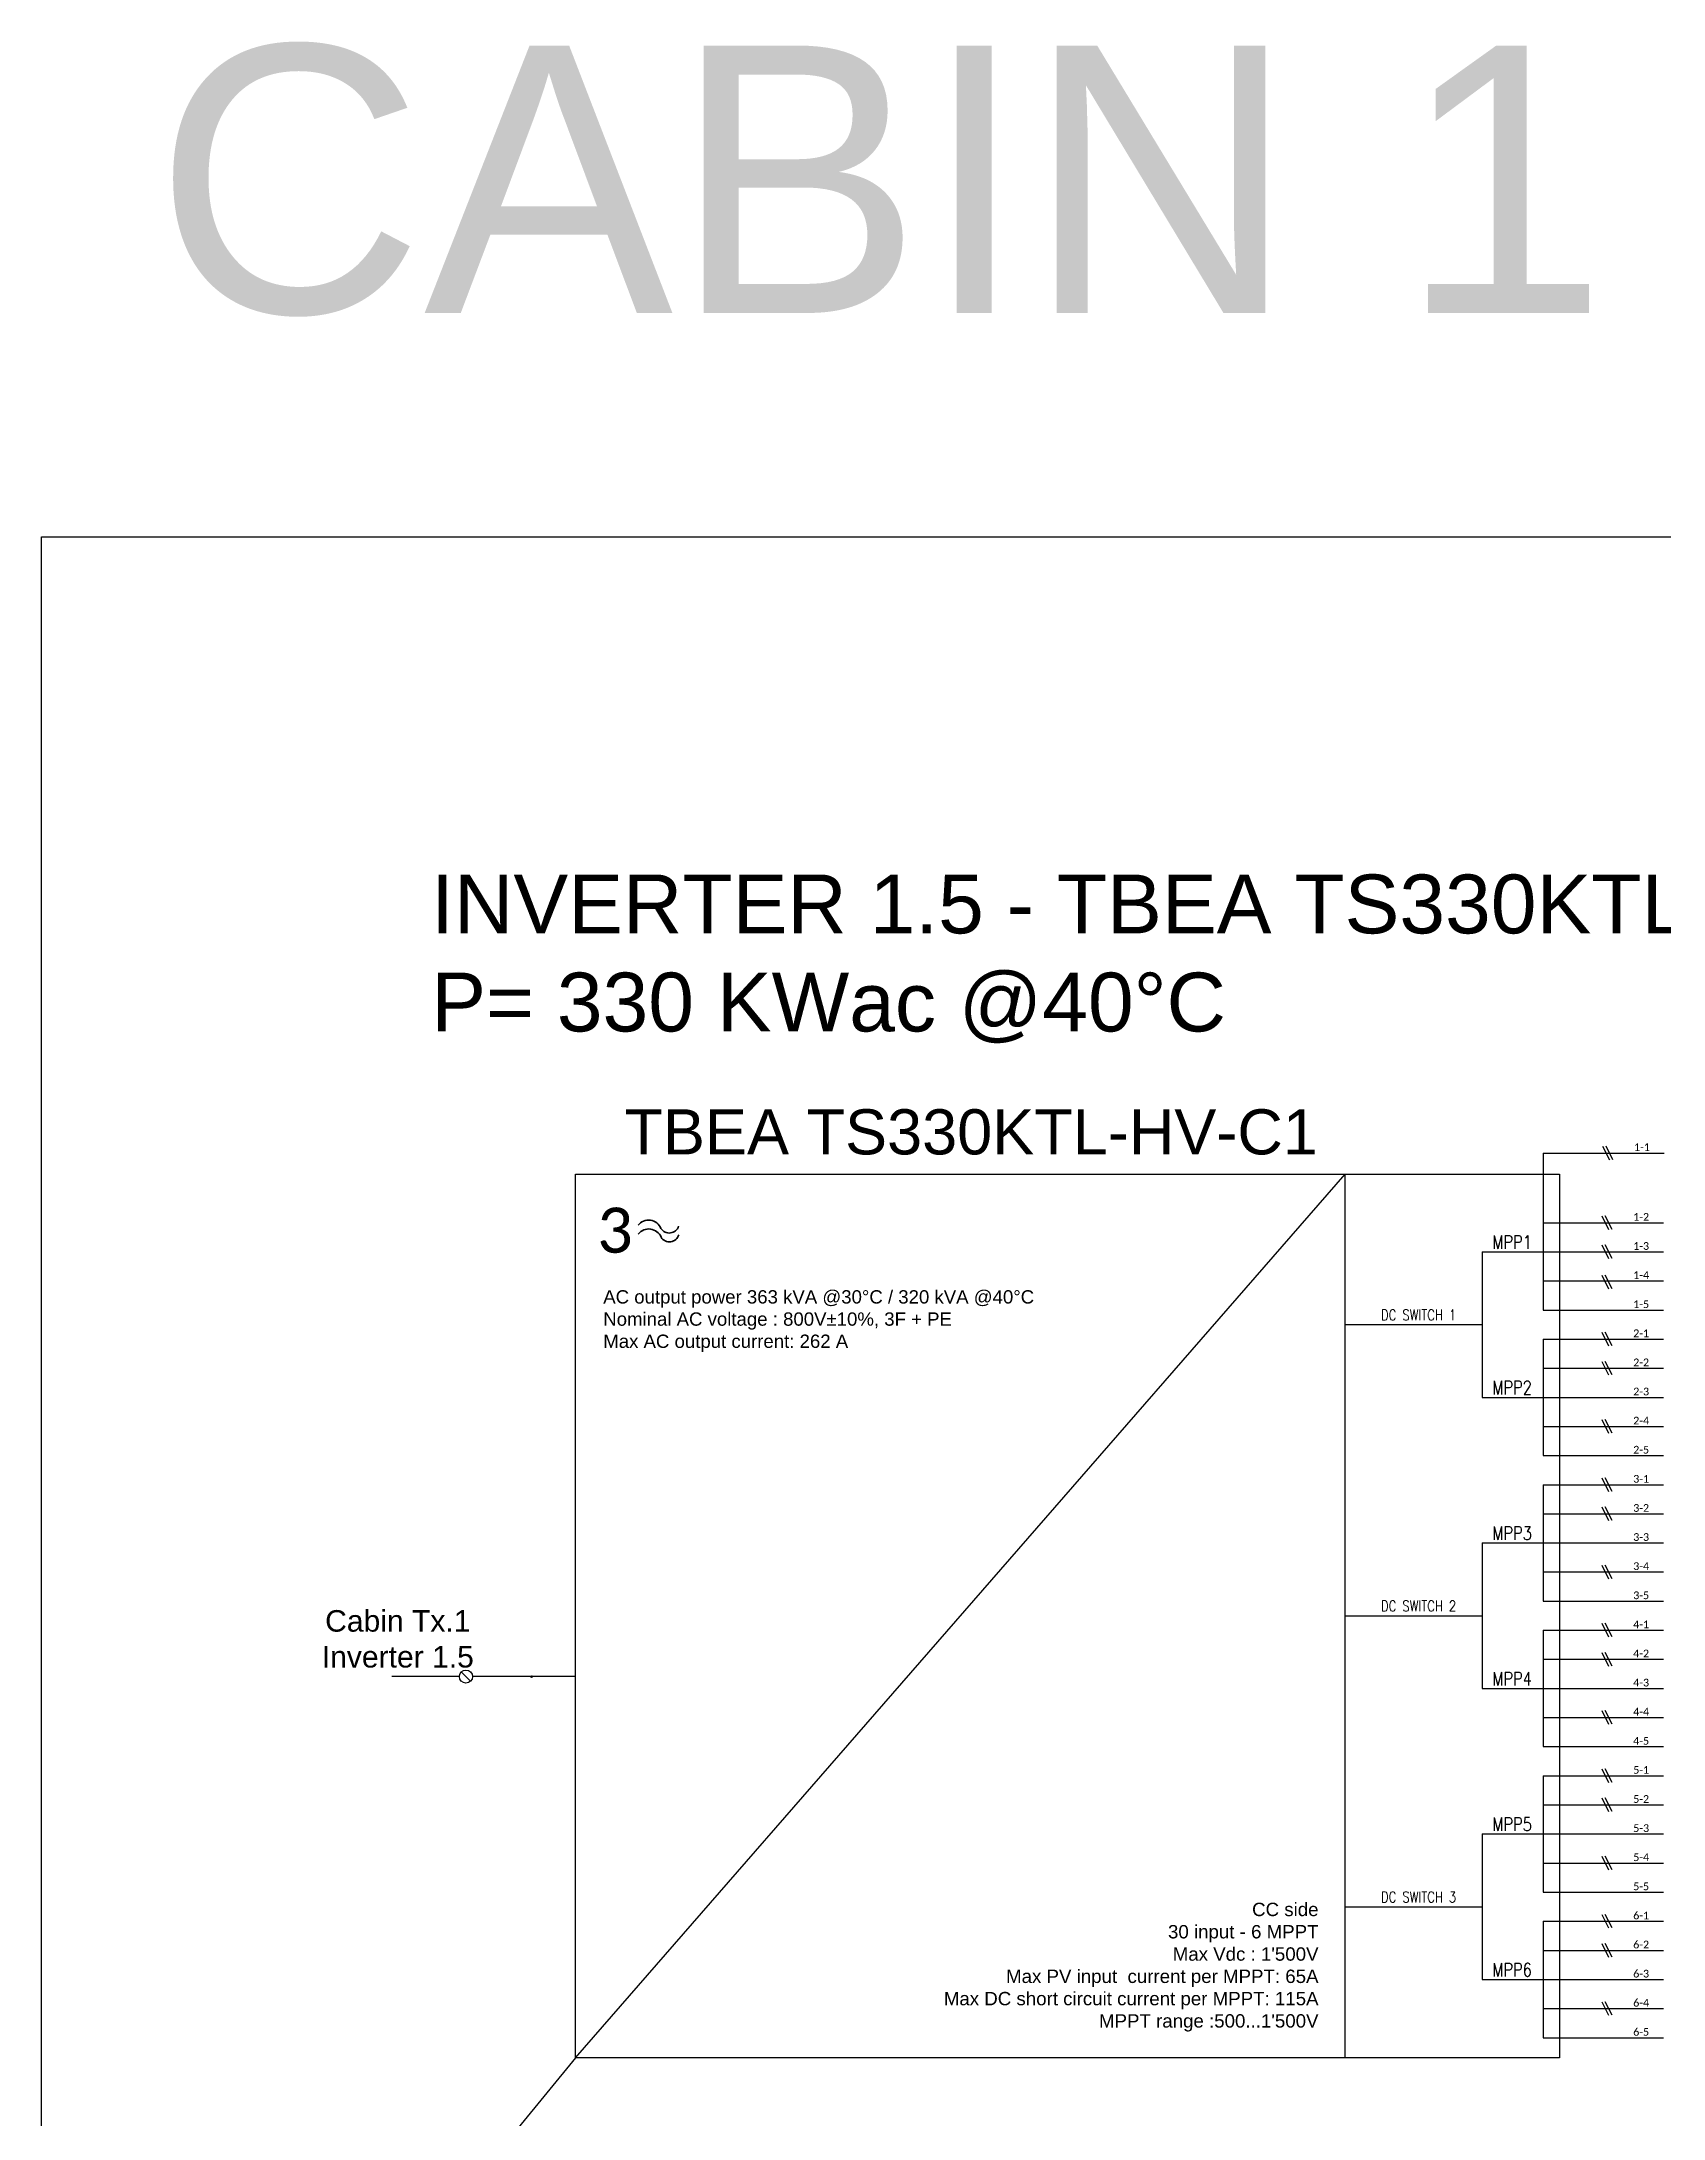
# Model space of a CAD drawing. Header units: millimetres. Extents: x 14856 to 141494, y 133975 to 167686.
# Drawn here: x 72144 to 78209, y 159920 to 167686 of the extents above; entities that cross this region are included whole.
import ezdxf

# ---------------------------------------------------------------- set-up
doc = ezdxf.new("R2010")
doc.units = ezdxf.units.MM
doc.linetypes.add('TRATTEGGIATA', pattern=[19.05, 12.7, -6.35])
doc.layers.add('-Testi', color=1, linetype='Continuous')
doc.layers.add('TRATTEGGIATA', color=40, linetype='TRATTEGGIATA')
doc.styles.add('Legend', font='calibri.ttf')
doc.styles.add('SIMPLEX', font='SIMPLEX', dxfattribs={"width": 0.8})
doc.styles.get("Standard").update_dxf_attribs({"font": 'arial.ttf'})

# ---------------------------------------------------------------- blocks, each defined once
blk = doc.blocks.new('P00102')
at = {"color": 1, "linetype": 'ByBlock', "lineweight": 25}
for p, q in [((0, 3.6), (-3.6, -3.6)), ((1.8, 3.6), (-1.8, -3.6)), ((3.6, 3.6), (0, -3.6))]:
    blk.add_line(p, q, dxfattribs=at)
blk = doc.blocks.new('P00')
at = {"color": 1}
for points in [[(-18.7, 25.7), (6.8, -25.3)], [(19.6, -25.3), (-5.9, 25.7)]]:
    blk.add_lwpolyline(points, dxfattribs=at)

msp = doc.modelspace()

# ---------------------------------------------------------------- linework, layer by layer
for points in [[(77759.2, 163529.9), (77759.2, 162942.7)], [(74140.3, 160146.8), (77018.6, 163451.2)], [(77018.6, 160146.8), (77018.6, 163451.2)], [(77531, 163160.4), (77759.2, 163160.4)], [(77531, 163160.4), (77531, 162616.2)], [(77018.6, 162888.3), (77531, 162888.3)], [(77759.2, 162833.9), (77759.2, 162398.5)], [(77531, 162616.2), (77759.2, 162616.2)], [(77759.2, 162289.7), (77759.2, 161854.4)], [(77531, 162072), (77759.2, 162072)], [(77531, 162072), (77531, 161527.8)], [(77018.6, 161799.9), (77531, 161799.9)], [(77759.2, 161745.5), (77759.2, 161310.2)], [(73748.4, 161554.7), (73713.7, 161589.4)], [(74140.3, 161572.1), (73755.6, 161572.1)], [(77531, 161527.8), (77759.2, 161527.8)], [(77759.2, 161201.3), (77759.2, 160766)], [(77531, 160983.6), (77759.2, 160983.6)], [(77531, 160983.6), (77531, 160439.4)], [(77018.6, 160711.5), (77531, 160711.5)], [(77759.2, 160657.1), (77759.2, 160221.8)], [(77531, 160439.4), (77759.2, 160439.4)]]:
    msp.add_lwpolyline(points)
at = {"color": 40, "linetype": 'Continuous'}
for points in [[(77759.2, 163529.9), (78211.6, 163529.9)], [(77759.2, 163269.3), (78208.6, 163269.3)], [(77759.2, 163160.4), (78208.6, 163160.4)], [(77759.2, 163051.6), (78208.6, 163051.6)], [(77759.2, 162833.9), (78208.6, 162833.9)], [(77759.2, 162725.1), (78208.6, 162725.1)], [(77759.2, 162507.4), (78208.6, 162507.4)], [(77759.2, 162289.7), (78208.6, 162289.7)], [(77759.2, 162180.9), (78208.6, 162180.9)], [(77759.2, 161963.2), (78208.6, 161963.2)], [(77759.2, 161419), (78208.6, 161419)]]:
    msp.add_lwpolyline(points, dxfattribs=at)
msp.add_lwpolyline([(74140.3, 163451.2), (77820.4, 163451.2), (77820.4, 160146.8), (74140.3, 160146.8)], close=True)
at = {"color": 8, "linetype": 'Continuous'}
for points in [[(77759.2, 162942.7), (78208.6, 162942.7)], [(77759.2, 162616.2), (78208.6, 162616.2)], [(77759.2, 162398.5), (78208.6, 162398.5)], [(77759.2, 162072), (78208.6, 162072)], [(77759.2, 161854.4), (78208.6, 161854.4)], [(77759.2, 161527.8), (78208.6, 161527.8)], [(77759.2, 161310.2), (78208.6, 161310.2)], [(77759.2, 160983.6), (78208.6, 160983.6)], [(77759.2, 160766), (78208.6, 160766)], [(77759.2, 160439.4), (78208.6, 160439.4)], [(77759.2, 160221.8), (78208.6, 160221.8)]]:
    msp.add_lwpolyline(points, dxfattribs=at)
at = {"color": 4}
msp.add_lwpolyline([(73706.5, 161572.1), (73454.3, 161572.1)], dxfattribs=at)
msp.add_circle((73731.1, 161572.1), 24.6)
at = {"lineweight": 35}
for centre, radius, start, end in [((74413.9, 163228.7), 50.1, 22.57714, 141.98736), ((74491.1, 163267.3), 36.5, 211.99625, 342.61742), ((74414.7, 163195.8), 50.1, 22.57714, 141.98736), ((74491.9, 163234.4), 36.5, 211.99625, 342.61742)]:
    msp.add_arc(centre, radius, start, end, dxfattribs=at)
at = {"layer": 'Defpoints', "color": 1}
msp.add_line((74140.3, 160146.8), (72694.8, 158383), dxfattribs=at)
msp.add_lwpolyline([(72144.1, 165834.2), (84205.6, 165834.2), (84205.6, 158046.8), (72144.1, 158046.8)], close=True, dxfattribs=at)
at = {"layer": 'TRATTEGGIATA', "color": 40, "linetype": 'Continuous', "ltscale": 0.5}
for points in [[(77759.2, 161745.5), (78208.6, 161745.5)], [(77759.2, 161636.7), (78208.6, 161636.7)], [(77759.2, 161201.3), (78208.6, 161201.3)], [(77759.2, 161092.5), (78208.6, 161092.5)], [(77759.2, 160874.8), (78208.6, 160874.8)], [(77759.2, 160657.1), (78208.6, 160657.1)], [(77759.2, 160548.3), (78208.6, 160548.3)], [(77759.2, 160330.6), (78208.6, 160330.6)]]:
    msp.add_lwpolyline(points, dxfattribs=at)

# ---------------------------------------------------------------- block references
for name, p in [('P00', (77999.8, 163530.1)), ('P00', (77996.9, 163269.4)), ('P00', (77996.9, 163160.6)), ('P00', (77996.9, 163047.4)), ('P00', (77996.9, 162834.1)), ('P00', (77996.9, 162725.2)), ('P00', (77996.9, 162507.6)), ('P00', (77996.9, 162289.9)), ('P00', (77996.9, 162181)), ('P00', (77996.9, 161963.4)), ('P00', (77996.9, 161745.7)), ('P00', (77996.9, 161636.9)), ('P00102', (73975.9, 161571.9)), ('P00', (77996.9, 161419.2)), ('P00', (77996.9, 161201.5)), ('P00', (77996.9, 161092.7)), ('P00', (77996.9, 160875)), ('P00', (77996.9, 160657.3)), ('P00', (77996.9, 160548.5)), ('P00', (77996.9, 160330.8))]:
    msp.add_blockref(name, p)

# ---------------------------------------------------------------- texts
at = {"layer": '-Testi', "color": 7, "attachment_point": 5, "style": 'SIMPLEX'}
for s, insert, char_height, width in [('MPP1', (77642.9, 163196.7), 50, 54.432), ('DC SWITCH 1', (77293.1, 162924.6), 40, 391.731), ('MPP2', (77642.9, 162652.5), 50, 54.432), ('MPP3', (77642.9, 162108.3), 50, 54.432), ('DC SWITCH 2', (77293.1, 161836.2), 40, 391.731), ('MPP4', (77642.9, 161564.1), 50, 54.432), ('MPP5', (77642.9, 161019.9), 50, 54.432), ('DC SWITCH 3', (77293.1, 160747.8), 40, 391.731), ('MPP6', (77642.9, 160475.7), 50, 54.432)]:
    msp.add_mtext(s, dxfattribs=dict(at, insert=insert, char_height=char_height, width=width))
for s, insert, char_height, width, attachment_point in [('CABIN 1', (72565.2, 167671.2), 1000, 9076.374, 1), ('INVERTER 1.5 - TBEA TS330KTL-HV-C1 - P= 365,4 KWp - P= 330 KWac @40°C', (73601.1, 164571.2), 220, 8459.921, 1), ('TBEA TS330KTL-HV-C1', (74323.6, 163693.4), 168.704, 3487.591, 1), ('AC output power 363 kVA @30°C / 320 kVA @40°C\\PNominal AC voltage : 800V±10%, 3F + PE \\PMax AC output current: 262 A', (74244.4, 163016.9), 49.772, 2205.222, 1), ('\\pxqc;Cabin Tx.1\\PInverter 1.5', (73020.8, 161820.6), 80.476, 910.842, 1), ("CC side\\P30 input - 6 MPPT \\PMax Vdc : 1'500V\\PMax PV input  current per MPPT: 65A\\PMax DC short circuit current per MPPT: 115A \\PMPPT range :500...1'500V ", (76918.9, 160726.4), 50, 1795.436, 3)]:
    msp.add_mtext(s, dxfattribs=dict(insert=insert, char_height=char_height, width=width, attachment_point=attachment_point))
at = {"color": 7, "char_height": 28.91, "width": 87.837, "attachment_point": 1, "style": 'Legend'}
for s, insert in [('1-1', (78098.4, 163566.2)), ('1-2', (78095.5, 163305.6)), ('1-3', (78095.5, 163196.7)), ('1-4', (78095.5, 163087.9)), ('2-1', (78095.5, 162870.2)), ('2-2', (78095.5, 162761.4)), ('2-4', (78095.5, 162543.7)), ('3-1', (78095.5, 162326)), ('3-2', (78095.5, 162217.2)), ('3-4', (78095.5, 161999.5)), ('4-1', (78095.5, 161781.8)), ('4-2', (78095.5, 161673)), ('4-4', (78095.5, 161455.3)), ('5-1', (78095.5, 161237.6)), ('5-2', (78095.5, 161128.8)), ('5-4', (78095.5, 160911.1)), ('6-1', (78095.5, 160693.4)), ('6-2', (78095.5, 160584.6)), ('6-4', (78095.5, 160366.9))]:
    msp.add_mtext(s, dxfattribs=dict(at, insert=insert))
at = {"insert": (74221.6, 163325.6), "char_height": 168.7, "width": 2757.721, "attachment_point": 1, "style": 'Legend'}
msp.add_mtext('3', dxfattribs=at)
at = {"color": 8, "char_height": 28.91, "width": 87.837, "attachment_point": 1, "style": 'Legend'}
for s, insert in [('1-5', (78095.5, 162979)), ('2-3', (78095.5, 162652.5)), ('2-5', (78095.5, 162434.8)), ('3-3', (78095.5, 162108.3)), ('3-5', (78095.5, 161890.6)), ('4-3', (78095.5, 161564.1)), ('4-5', (78095.5, 161346.4)), ('5-3', (78095.5, 161019.9)), ('5-5', (78095.5, 160802.2)), ('6-3', (78095.5, 160475.7)), ('6-5', (78095.5, 160258.1))]:
    msp.add_mtext(s, dxfattribs=dict(at, insert=insert))

doc.saveas('drawing.dxf')
